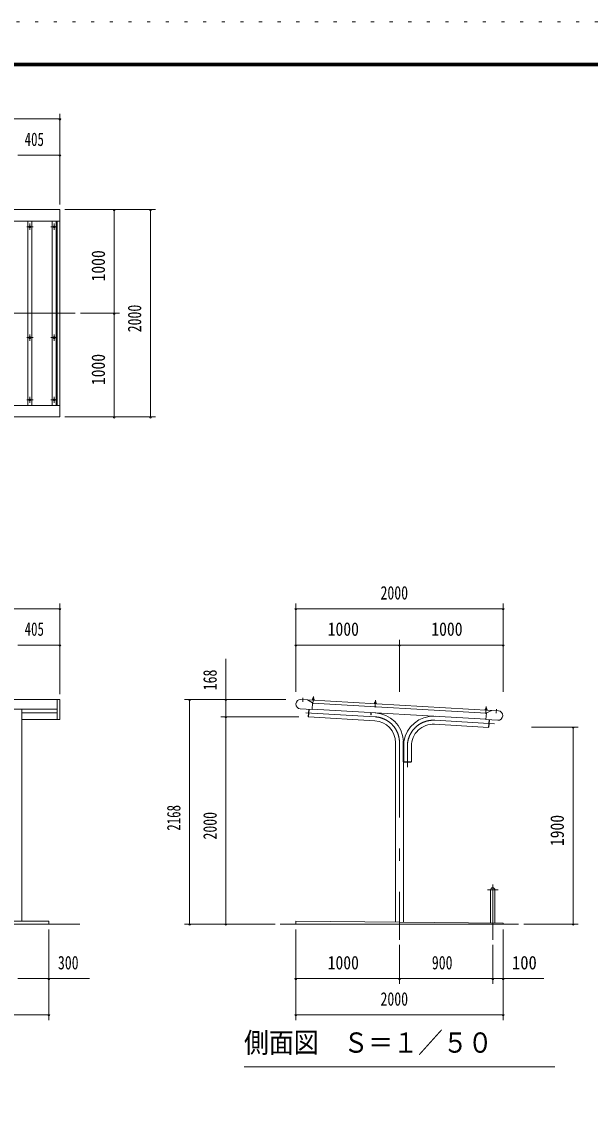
# Model space of a CAD drawing. Units: millimetres, scale not verified, with parts at other scales. Extents: x -23548 to 23548, y -10500 to 10500.
# Drawn here: x 4489 to 9974, y 0 to 10500 of the extents above; entities that cross this region are included whole.
import ezdxf
from ezdxf.enums import TextEntityAlignment as Align

# ---------------------------------------------------------------- set-up
doc = ezdxf.new("R2010")
doc.units = ezdxf.units.MM
doc.header["$LTSCALE"] = 60
doc.linetypes.add('USER3', pattern=[24, 12, -5, 2, -5])
doc.linetypes.add('USER4', pattern=[3, 0.5, -2.5])
for name, color, linetype, lineweight in [('0-2_1-0BOLD', 7, 'Continuous', 18), ('0-3_1-2CENTER', 3, 'USER3', 18), ('0-4_1-4THIN', 4, 'Continuous', 18), ('0-5_1-5DIM', 3, 'Continuous', 18), ('0-C_F-F', 5, 'Continuous', 18), ('0-D_F-E_J_ADD', 5, 'USER4', 18)]:
    doc.layers.add(name, color=color, linetype=linetype, lineweight=lineweight)
doc.styles.add('ＭＳ ゴシック', font='')
doc.styles.get('ＭＳ ゴシック').set_extended_font_data('MS Gothic')

msp = doc.modelspace()

# ---------------------------------------------------------------- linework, layer by layer
at = {"layer": '0-2_1-0BOLD'}
for p, q in [((-3304.56, 8577.67), (4855.43, 8577.67)), ((4830.44, 8577.67), (4830.44, 6797.67)), ((4855.43, 6797.67), (-3304.56, 6797.67)), ((4830.44, 3768.55), (4830.44, 3962.67)), ((7246.92, 3958.33), (9021.98, 3855.97)), ((8971.46, 3831.34), (7294.26, 3928.05)), ((7298.37, 3968.8), (7298.07, 3963.69)), ((7304.56, 3963.32), (7304.86, 3968.43)), ((7897.38, 3934.27), (7897.08, 3929.16)), ((7897.76, 3943.2), (7904.5, 3942.81)), ((7903.57, 3928.78), (7903.86, 3933.89)), ((4830.44, 3868.72), (-3279.57, 3868.72)), ((4488.59, 1824.67), (4488.59, 3868.72)), ((4488.59, 3834.18), (4830.44, 3834.18)), ((7290.64, 3865.15), (7176.33, 3871.74)), ((7257.49, 3867.06), (7253.39, 3795.98)), ((7253.4, 3795.98), (7256.59, 3795.8)), ((7290.82, 3868.15), (8968.01, 3771.44)), ((7858.6, 3813.37), (7859.87, 3835.34)), ((8965.3, 3867.56), (8965.59, 3872.67)), ((8972.07, 3872.3), (8971.77, 3867.18)), ((8993.59, 3693.54), (8471.94, 3723.62)), ((8997.8, 3766.71), (8993.59, 3693.54)), ((8996.9, 3695.45), (8993.71, 3695.63)), ((9001, 3766.53), (8996.9, 3695.45)), ((8095.3, 1815.05), (8095.3, 3545.35)), ((8171.59, 3362.12), (8171.59, 1814.29)), ((9012.1, 2124.67), (9012.1, 1805.88)), ((9054.8, 1805.46), (9054.8, 2124.67)), ((5050.44, 1794.67), (-3499.57, 1794.67)), ((9283.45, 1794.67), (6983.44, 1794.67)), ((7133.45, 1794.67), (7133.45, 1824.67))]:
    msp.add_line(p, q, dxfattribs=at)
msp.add_lwpolyline([(4855.43, 6687.67), (4855.43, 8687.67), (-3304.56, 8687.67), (-3304.56, 6687.67)], close=True, dxfattribs=at)
for points in [[(-2937.71, 3768.55), (-3304.56, 3768.55), (-3304.56, 3962.67), (4855.44, 3962.67), (4855.44, 3768.55), (4488.59, 3768.55)], [(7290.64, 3865.15), (7294.44, 3931.04), (7245.96, 3958.88), (7181.57, 3962.59)], [(7289.61, 3955.87), (7289.79, 3959.1), (7312.26, 3957.8), (7312.07, 3954.57)], [(7312.26, 3957.8), (7308.17, 3963.11), (7294.47, 3963.9), (7289.79, 3959.1)], [(7294.83, 3963.88), (7295.12, 3968.99), (7296.03, 3969.44), (7307.26, 3968.8), (7308.1, 3968.24), (7307.8, 3963.13)], [(7305.01, 3968.93), (7305.5, 3977.35), (7298.76, 3977.74), (7298.28, 3969.32)], [(7298.76, 3977.74), (7299.95, 3978.79), (7304.44, 3978.54), (7305.5, 3977.35)], [(7888.61, 3921.33), (7888.8, 3924.56), (7911.26, 3923.26), (7911.08, 3920.04)], [(7911.26, 3923.26), (7907.18, 3928.57), (7893.47, 3929.36), (7888.8, 3924.56)], [(7893.84, 3929.34), (7894.13, 3934.46), (7895.03, 3934.91), (7906.27, 3934.26), (7907.11, 3933.71), (7906.81, 3928.59)], [(7904.02, 3934.39), (7904.5, 3942.81), (7903.45, 3944), (7898.95, 3944.26), (7897.76, 3943.2), (7897.27, 3934.78)], [(7895.64, 3756.85), (7256.47, 3793.7), (7260.69, 3866.88)], [(7856.67, 3835.52), (7855.41, 3813.56), (7858.6, 3813.37)], [(8979.29, 3858.44), (8979.48, 3861.67), (8957.01, 3862.96), (8956.83, 3859.73)], [(8957.01, 3862.96), (8961.68, 3867.76), (8975.39, 3866.98), (8979.48, 3861.67)], [(8975.02, 3867), (8975.31, 3872.11), (8974.47, 3872.66), (8963.24, 3873.31), (8962.35, 3872.86), (8962.05, 3867.75)], [(8965.49, 3873.18), (8965.97, 3881.6), (8972.71, 3881.21), (8972.22, 3872.79)], [(8972.71, 3881.21), (8971.66, 3882.4), (8967.16, 3882.66), (8965.97, 3881.6)], [(9087.39, 3852.7), (9022.99, 3856.41), (8971.64, 3834.33), (8967.84, 3768.44), (9082.15, 3761.85)], [(8168.59, 3362.12), (8168.59, 3562.12), (8174.6, 3562.12), (8174.6, 3362.12)], [(8247.9, 3512.12), (8247.9, 3362.12), (8168.59, 3362.12)], [(8173.75, 3362.12), (8173.75, 3358.92), (8245.75, 3358.92), (8245.75, 3362.12)], [(-3199.57, 1794.67), (-3199.57, 1824.67), (4750.44, 1824.67), (4750.44, 1794.67)], [(7133.45, 1824.67), (9133.45, 1804.67), (9133.45, 1794.67)]]:
    msp.add_lwpolyline(points, dxfattribs=at)
for centre in [(4567.1, 8522.67), (4800.44, 8522.67), (4567.1, 7452.68), (4800.44, 7452.68), (4567.1, 6852.68), (4800.44, 6852.68)]:
    msp.add_circle(centre, 10, dxfattribs=at)
for centre, radius, start, end in [((7178.95, 3917.17), 45.5, 86.69978, 266.69978), ((7296.62, 3966.53), 2.88, 52.31572, 112.31572), ((7301.02, 3958.39), 10.75, 69.11201, 104.28793), ((7306.34, 3965.97), 2.88, 61.08423, 121.08423), ((7895.62, 3931.99), 2.88, 52.31572, 112.31572), ((7900.03, 3923.85), 10.75, 69.11201, 104.28793), ((7905.35, 3931.43), 2.88, 61.08423, 121.08423), ((7883.44, 3545.35), 288.15, 3.33707, 86.70007), ((8459.75, 3512.12), 288.15, 86.70003, 171.72519), ((8963.83, 3870.4), 2.88, 52.30984, 112.30984), ((8968.23, 3862.26), 10.75, 69.11124, 104.28716), ((8973.55, 3869.84), 2.88, 61.07835, 121.07835), ((9084.76, 3807.28), 45.5, 266.69992, 86.69992), ((7883.44, 3545.35), 211.85, 0, 86.7), ((8459.75, 3512.12), 211.85, 86.7, 180), ((9033.45, 2124.67), 21.35, 0, 180)]:
    msp.add_arc(centre, radius, start, end, dxfattribs=at)
at = {"layer": '0-3_1-2CENTER'}
for p, q in [((4597.1, 8522.67), (4537.1, 8522.67)), ((4567.1, 8552.68), (4567.1, 8492.68)), ((4770.43, 8522.67), (4830.43, 8522.67)), ((4800.44, 8492.68), (4800.44, 8552.68)), ((5005.43, 7687.67), (-3454.56, 7687.67)), ((4567.1, 7482.68), (4567.1, 7422.67)), ((4800.44, 7422.67), (4800.44, 7482.68)), ((4537.1, 7452.68), (4597.1, 7452.68)), ((4830.43, 7452.68), (4770.43, 7452.68)), ((4537.1, 6852.68), (4597.1, 6852.68)), ((4567.1, 6882.68), (4567.1, 6822.68)), ((4770.43, 6852.68), (4830.43, 6852.68)), ((4800.44, 6882.68), (4800.44, 6822.68)), ((7201.92, 3977.05), (7199.71, 3938.11)), ((7298.8, 3919.8), (7302.84, 3989.9)), ((7897.81, 3885.26), (7901.84, 3955.36)), ((8970.05, 3893.77), (8966.01, 3823.67)), ((7228.95, 3833.5), (7897.84, 3794.93)), ((9066.56, 3830.46), (9068.83, 3869.4)), ((8474.14, 3761.71), (9048.89, 3728.57)), ((8133.45, 3545.35), (8133.45, 1644.67)), ((8209.75, 3512.12), (8209.75, 3308.92)), ((9084.8, 2124.67), (8982.1, 2124.67)), ((9033.45, 1644.67), (9033.45, 2176.02))]:
    msp.add_line(p, q, dxfattribs=at)
for centre, start, end in [((7883.44, 3545.35), 0, 86.69983), ((8459.75, 3512.12), 86.70003, 180)]:
    msp.add_arc(centre, 250, start, end, dxfattribs=at)
at = {"layer": '0-4_1-4THIN'}
for p, q in [((4547.1, 8577.68), (4547.1, 6797.68)), ((4587.1, 6797.68), (4587.1, 8577.68)), ((4780.43, 8577.68), (4780.43, 6797.68)), ((4820.43, 6797.68), (4820.43, 8577.68))]:
    msp.add_line(p, q, dxfattribs=at)
at = {"layer": '0-5_1-5DIM'}
for p, q in [((-3304.56, 9562.67), (4855.44, 9562.67)), ((4865.43, 9562.67), (4845.43, 9562.67)), ((4855.44, 9612.67), (4855.44, 8737.67)), ((4450.44, 9212.68), (4855.44, 9212.68)), ((4865.43, 9212.68), (4845.43, 9212.68)), ((4905.43, 8687.67), (5780.43, 8687.67)), ((5390.44, 8687.67), (5370.44, 8687.67)), ((5380.44, 8687.67), (5380.44, 7687.67)), ((5740.43, 8687.67), (5720.43, 8687.67)), ((5730.43, 6687.67), (5730.43, 8687.67)), ((5430.44, 7687.67), (5055.43, 7687.67)), ((5390.44, 7687.67), (5370.44, 7687.67)), ((5380.44, 7687.67), (5380.44, 6687.67)), ((4905.43, 6687.67), (5780.43, 6687.67)), ((5390.44, 6687.67), (5370.44, 6687.67)), ((5740.43, 6687.67), (5720.43, 6687.67)), ((-3304.56, 4837.67), (4855.44, 4837.67)), ((4865.44, 4837.67), (4845.44, 4837.67)), ((4855.44, 4887.67), (4855.44, 4012.67)), ((7143.45, 4837.67), (7123.45, 4837.67)), ((7133.45, 4037.67), (7133.45, 4887.67)), ((7133.45, 4837.67), (9133.45, 4837.67)), ((9143.45, 4837.67), (9123.45, 4837.67)), ((9133.45, 4037.67), (9133.45, 4887.67)), ((8133.45, 4037.67), (8133.45, 4537.67)), ((4450.44, 4487.67), (4855.44, 4487.67)), ((4865.44, 4487.67), (4845.44, 4487.67)), ((7143.45, 4487.67), (7123.45, 4487.67)), ((7133.45, 4487.67), (8133.45, 4487.67)), ((8143.45, 4487.67), (8123.45, 4487.67)), ((8133.45, 4487.67), (9133.45, 4487.67)), ((9143.45, 4487.67), (9123.45, 4487.67)), ((6458.45, 4355.18), (6458.45, 3962.67)), ((6058.45, 3962.67), (7038.3, 3962.67)), ((6118.45, 3962.67), (6098.45, 3962.67)), ((6108.45, 1794.67), (6108.45, 3962.67)), ((6468.45, 3962.67), (6448.45, 3962.67)), ((6458.45, 3794.67), (6458.45, 3962.67)), ((6408.45, 3794.67), (7160.87, 3794.67)), ((6468.45, 3794.67), (6448.45, 3794.67)), ((6458.45, 1794.67), (6458.45, 3794.67)), ((9408.44, 3694.67), (9858.44, 3694.67)), ((9818.44, 3694.67), (9798.44, 3694.67)), ((9808.44, 1794.67), (9808.44, 3694.67)), ((6933.44, 1794.67), (6058.45, 1794.67)), ((6118.45, 1794.67), (6098.45, 1794.67)), ((6468.45, 1794.67), (6448.45, 1794.67)), ((9333.45, 1794.67), (9858.44, 1794.67)), ((9818.44, 1794.67), (9798.44, 1794.67)), ((4750.44, 1744.67), (4750.44, 869.67)), ((7133.45, 869.67), (7133.45, 1744.67)), ((9133.45, 1744.67), (9133.45, 869.67)), ((8133.45, 1594.67), (8133.45, 1219.67)), ((9033.45, 1219.67), (9033.45, 1594.67)), ((4450.44, 1269.67), (4750.44, 1269.67)), ((4760.44, 1269.67), (4740.44, 1269.67)), ((4750.44, 1269.67), (5142.94, 1269.67)), ((7143.45, 1269.67), (7123.45, 1269.67)), ((7133.45, 1269.67), (8133.45, 1269.67)), ((8143.45, 1269.67), (8123.45, 1269.67)), ((8133.45, 1269.67), (9033.45, 1269.67)), ((9043.45, 1269.67), (9023.45, 1269.67)), ((9033.45, 1269.67), (9133.45, 1269.67)), ((9143.45, 1269.67), (9123.45, 1269.67)), ((9133.45, 1269.67), (9525.95, 1269.67)), ((4750.44, 919.67), (-3199.57, 919.67)), ((4760.44, 919.67), (4740.44, 919.67)), ((7143.45, 919.67), (7123.45, 919.67)), ((9133.45, 919.67), (7133.45, 919.67)), ((9143.45, 919.67), (9123.45, 919.67)), ((9633.45, 419.67), (6633.45, 419.67))]:
    msp.add_line(p, q, dxfattribs=at)
for centre in [(4855.43, 9562.67), (4855.43, 9212.68), (5380.44, 8687.67), (5730.43, 8687.67), (5380.44, 7687.67), (5380.44, 6687.67), (5730.43, 6687.67), (4855.44, 4837.67), (7133.45, 4837.67), (9133.45, 4837.67), (4855.44, 4487.67), (7133.45, 4487.67), (8133.45, 4487.67), (9133.45, 4487.67), (6108.45, 3962.67), (6458.45, 3962.67), (6458.45, 3794.67), (9808.44, 3694.67), (6108.45, 1794.67), (6458.45, 1794.67), (9808.44, 1794.67), (4750.44, 1269.67), (7133.45, 1269.67), (8133.45, 1269.67), (9033.45, 1269.67), (9133.45, 1269.67), (4750.44, 919.67), (7133.45, 919.67), (9133.45, 919.67)]:
    msp.add_arc(centre, 10, 180, 0, dxfattribs=at)
at = {"layer": '0-C_F-F'}
for points in [[(23047.78, -10000), (-5652.22, -10000), (-5652.22, 10100), (23047.78, 10100)], [(23045.28, -9997.5), (-5649.72, -9997.5), (-5649.72, 10097.5), (23045.28, 10097.5)], [(23042.78, -9995), (23042.78, 10095), (-5647.22, 10095), (-5647.22, -9995)], [(23040.28, -9992.5), (-5644.72, -9992.5), (-5644.72, 10092.5), (23040.28, 10092.5)], [(23037.78, -9990), (23037.78, 10090), (-5642.22, 10090), (-5642.22, -9990)], [(23035.28, -9987.5), (-5639.72, -9987.5), (-5639.72, 10087.5), (23035.28, 10087.5)], [(23032.78, -9985), (-5637.22, -9985), (-5637.22, 10085), (23032.78, 10085)], [(23030.28, -9982.5), (23030.28, 10082.5), (-5634.72, 10082.5), (-5634.72, -9982.5)], [(23027.78, -9980), (-5632.22, -9980), (-5632.22, 10080), (23027.78, 10080)], [(23025.28, -9977.5), (-5629.72, -9977.5), (-5629.72, 10077.5), (23025.28, 10077.5)], [(23022.78, -9975), (23022.78, 10075), (-5627.22, 10075), (-5627.22, -9975)]]:
    msp.add_lwpolyline(points, close=True, dxfattribs=at)
at = {"layer": '0-D_F-E_J_ADD'}
msp.add_lwpolyline([(23547.78, -10500), (23547.78, 10500), (-6152.22, 10500), (-6152.22, -10500)], close=True, dxfattribs=at)

# ---------------------------------------------------------------- texts
at = {"layer": '0-5_1-5DIM', "color": 7, "style": 'ＭＳ ゴシック'}
for s, height, width, p in [('405', 130.2, 0.7, (4516.55, 9262.68)), ('2000', 130.2, 0.75, (7950.42, 4887.67)), ('405', 130.2, 0.7, (4516.56, 4537.67)), ('1000', 130.2, 0.85, (7440.65, 4537.67)), ('1000', 130.2, 0.85, (8440.64, 4537.67)), ('300', 130.2, 0.75, (4837.59, 1319.67)), ('1000', 130.2, 0.85, (7440.65, 1319.67)), ('900', 130.2, 0.75, (8445.82, 1319.67)), ('100', 130.2, 0.9, (9219.11, 1319.67)), ('2000', 130.2, 0.75, (7950.42, 969.67)), ('側面図\u3000Ｓ＝１／５０', 195.4, 0.9, (6633.45, 496.32))]:
    msp.add_text(s, height=height, dxfattribs=dict(at, width=width)).set_placement(p, align=Align.BOTTOM_LEFT)
for s, width, p in [('1000', 0.85, (5330.44, 7994.87)), ('2000', 0.75, (5680.43, 7504.64)), ('1000', 0.85, (5330.44, 6994.87)), ('168', 0.75, (6408.45, 4051.06)), ('2168', 0.7, (6058.45, 2696.22)), ('2000', 0.75, (6408.45, 2611.64)), ('1900', 0.85, (9758.44, 2547.83))]:
    msp.add_text(s, height=130.2, rotation=90, dxfattribs=dict(at, width=width)).set_placement(p, align=Align.BOTTOM_LEFT)

doc.saveas('drawing.dxf')
